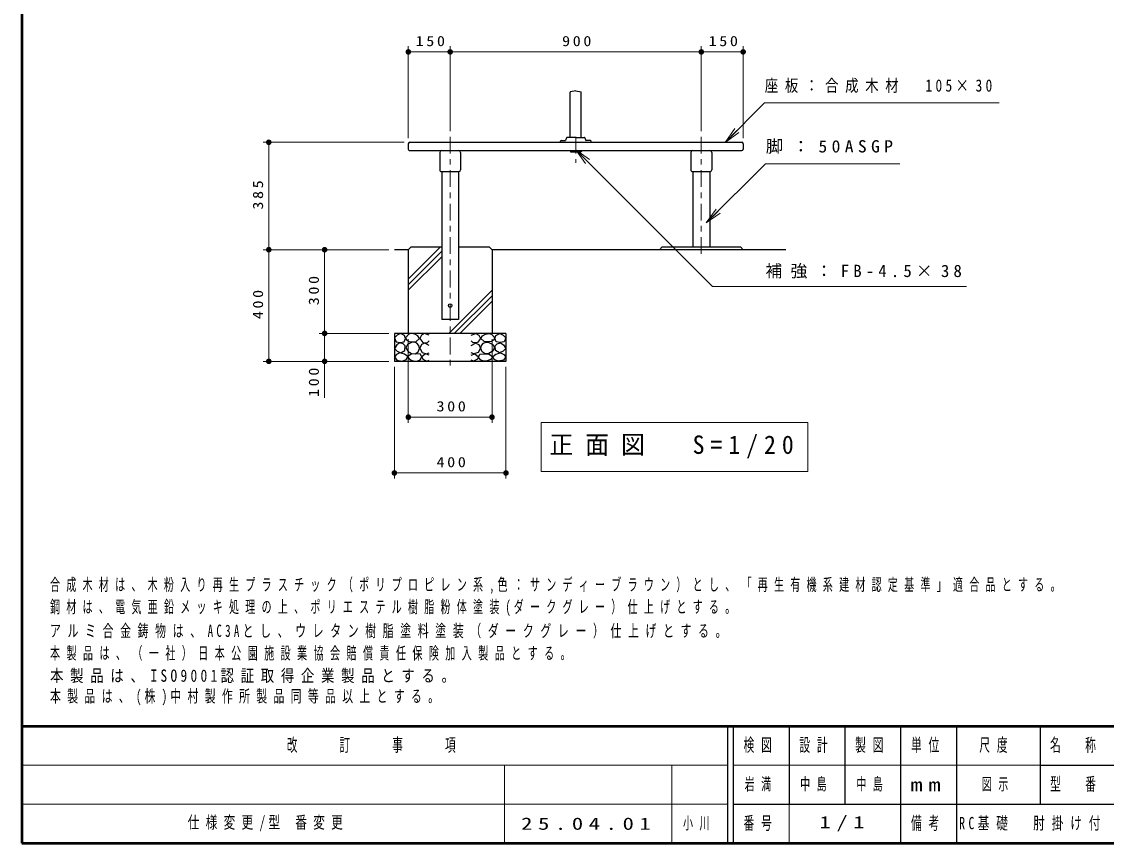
# Model space of a CAD drawing. Units: millimetres on the paper, scale 1:20. Extents: x -365 to 12, y -47 to 257.
# Drawn here: x -365 to -170.6, y 0 to 147.2 of the extents above; entities that cross this region are included whole.
import ezdxf

# ---------------------------------------------------------------- set-up
doc = ezdxf.new("R2010")
doc.units = ezdxf.units.MM
doc.linetypes.add('USER2', pattern=[6, 3, -1, 1, -1])
doc.layers.add('LY_1', color=7, linetype='Continuous', lineweight=25)
doc.layers.add('LY_2', color=7, linetype='Continuous', lineweight=13)
doc.styles.add('ＭＳ ゴシック', font='')
doc.styles.get('ＭＳ ゴシック').set_extended_font_data('MS Gothic')

# ---------------------------------------------------------------- blocks, each defined once
blk = doc.blocks.new('filled_dot')
at = {"color": 0, "linetype": 'Continuous', "lineweight": -2, "const_width": 1.25}
blk.add_lwpolyline([(-0.625, 0, 1), (0.625, 0, 1)], format="xyb", close=True, dxfattribs=at)

msp = doc.modelspace()

# ---------------------------------------------------------------- linework, layer by layer
at = {"layer": 'LY_1', "lineweight": 13}
for p, q in [((-295.717, 126.353), (-295.717, 142.797)), ((-288.217, 127.603), (-288.217, 142.797)), ((-243.217, 127.603), (-243.217, 142.797)), ((-235.717, 126.353), (-235.717, 142.797)), ((-295.717, 141.797), (-288.217, 141.797)), ((-288.217, 141.797), (-243.217, 141.797)), ((-243.217, 141.797), (-235.717, 141.797)), ((-238.955, 125.578), (-237.187, 128.053)), ((-238.955, 125.578), (-236.834, 127.7)), ((-236.48, 127.346), (-238.955, 125.578)), ((-296.467, 125.603), (-321.717, 125.603)), ((-320.717, 106.353), (-320.717, 125.603)), ((-263.95, 121.781), (-265.717, 124.255)), ((-265.717, 124.255), (-263.243, 122.488)), ((-265.717, 124.255), (-263.596, 122.134)), ((-242.328, 111.151), (-240.56, 113.626)), ((-242.328, 111.151), (-240.206, 113.273)), ((-239.853, 112.919), (-242.328, 111.151)), ((-299.217, 106.353), (-321.717, 106.353)), ((-320.717, 86.353), (-320.717, 106.353)), ((-310.717, 91.353), (-310.717, 106.353)), ((-295.718, 100.081), (-289.73, 106.069)), ((-295.717, 101.071), (-289.935, 106.853)), ((-295.717, 99.091), (-289.73, 105.079)), ((-288.465, 91.353), (-280.718, 99.101)), ((-287.475, 91.353), (-280.718, 98.111)), ((-286.485, 91.353), (-280.717, 97.121)), ((-299.217, 91.353), (-311.717, 91.353)), ((-310.717, 79.834), (-310.717, 91.353)), ((-295.717, 90.353), (-295.717, 75.353)), ((-280.717, 90.353), (-280.717, 75.353)), ((-299.217, 86.353), (-321.717, 86.353)), ((-298.217, 85.353), (-298.217, 65.353)), ((-278.217, 85.353), (-278.217, 65.353)), ((-280.717, 76.353), (-295.717, 76.353)), ((-271.905, 75.42), (-271.905, 66.62)), ((-224.105, 75.42), (-271.905, 75.42)), ((-224.105, 66.62), (-224.105, 75.42)), ((-278.217, 66.353), (-298.217, 66.353)), ((-271.905, 66.62), (-224.105, 66.62))]:
    msp.add_line(p, q, dxfattribs=at)
at = {"layer": 'LY_1'}
for p, q in [((-266.717, 126.478), (-266.717, 134.598)), ((-266.717, 126.478), (-266.717, 134.598)), ((-265.717, 134.791), (-266.675, 134.647)), ((-265.717, 134.791), (-266.675, 134.647)), ((-265.717, 134.791), (-264.76, 134.647)), ((-265.717, 134.791), (-264.76, 134.647)), ((-264.717, 126.478), (-264.717, 134.598)), ((-264.717, 126.478), (-264.717, 134.598)), ((-267.355, 126.414), (-267.537, 125.935)), ((-267.355, 126.414), (-267.537, 125.935)), ((-265.717, 126.478), (-267.262, 126.478)), ((-265.717, 126.478), (-267.262, 126.478)), ((-265.717, 126.478), (-264.173, 126.478)), ((-265.717, 126.478), (-264.173, 126.478)), ((-264.08, 126.414), (-263.898, 125.935)), ((-264.08, 126.414), (-263.898, 125.935)), ((-268.467, 125.603), (-268.457, 125.808)), ((-268.467, 125.603), (-268.457, 125.808)), ((-268.467, 125.603), (-262.967, 125.603)), ((-268.467, 125.603), (-262.967, 125.603)), ((-268.357, 125.903), (-267.583, 125.903)), ((-268.357, 125.903), (-267.583, 125.903)), ((-263.078, 125.903), (-263.851, 125.903)), ((-263.078, 125.903), (-263.851, 125.903)), ((-262.967, 125.603), (-262.978, 125.808)), ((-262.967, 125.603), (-262.978, 125.808)), ((-266.667, 124.103), (-266.667, 123.878)), ((-266.667, 123.878), (-264.767, 123.878)), ((-264.767, 124.103), (-264.767, 123.878))]:
    msp.add_line(p, q, dxfattribs=at)
at = {"layer": 'LY_1', "linetype": 'USER2', "lineweight": 13}
for p, q in [((-288.217, 126.603), (-288.217, 85.353)), ((-265.717, 126.603), (-265.717, 121.908)), ((-243.217, 126.603), (-243.217, 105.353))]:
    msp.add_line(p, q, dxfattribs=at)
at = {"layer": 'LY_1', "color": 4}
for p, q in [((-295.717, 125.353), (-295.717, 124.353)), ((-295.467, 125.603), (-235.967, 125.603)), ((-235.717, 125.353), (-235.717, 124.353)), ((-295.467, 124.103), (-235.967, 124.103)), ((-290.092, 123.783), (-290.092, 120.673)), ((-286.342, 123.783), (-286.342, 120.673)), ((-245.092, 123.783), (-245.092, 120.673)), ((-241.342, 123.783), (-241.342, 120.673)), ((-289.772, 120.353), (-286.662, 120.353)), ((-289.73, 120.353), (-289.73, 93.853)), ((-286.705, 120.353), (-286.705, 93.853)), ((-244.772, 120.353), (-241.662, 120.353)), ((-244.73, 120.353), (-244.73, 106.853)), ((-241.705, 120.353), (-241.705, 106.853)), ((-295.717, 106.353), (-298.217, 106.353)), ((-295.717, 106.353), (-295.217, 106.853)), ((-295.717, 106.353), (-295.717, 91.353)), ((-295.217, 106.853), (-289.73, 106.853)), ((-286.705, 106.853), (-281.217, 106.853)), ((-281.217, 106.853), (-280.717, 106.353)), ((-228.066, 106.353), (-280.717, 106.353)), ((-280.717, 106.353), (-280.717, 91.353)), ((-250.717, 106.353), (-250.217, 106.853)), ((-250.217, 106.853), (-236.217, 106.853)), ((-236.217, 106.853), (-235.717, 106.353)), ((-286.705, 93.853), (-289.73, 93.853)), ((-298.217, 91.353), (-298.217, 86.353)), ((-278.217, 91.353), (-298.217, 91.353)), ((-278.217, 91.353), (-278.217, 86.353)), ((-278.217, 86.353), (-298.217, 86.353))]:
    msp.add_line(p, q, dxfattribs=at)
at = {"layer": 'LY_1', "lineweight": 13}
for points in [[(-238.955, 125.578), (-231.884, 132.649), (-189.842, 132.649)], [(-265.717, 124.255), (-241.234, 99.772), (-195.721, 99.772)], [(-242.328, 111.151), (-231.721, 121.758), (-207.671, 121.758)]]:
    msp.add_lwpolyline(points, dxfattribs=at)
at = {"layer": 'LY_1'}
for points in [[(-297.095, 91.323), (-297.729, 91.022), (-298.204, 90.547), (-297.903, 89.85), (-297.174, 89.707), (-296.477, 89.866), (-296.224, 90.452), (-296.414, 90.959)], [(-297.222, 89.676), (-297.76, 89.327), (-298.204, 88.646), (-297.697, 88.186), (-297.032, 87.87), (-296.335, 88.313), (-296.255, 89.153), (-296.663, 89.515)], [(-295.124, 91.328), (-295.651, 91.193), (-296.232, 90.557), (-296.002, 90.138), (-295.545, 89.901), (-295.029, 89.828), (-294.286, 89.895), (-293.718, 90.436), (-294.002, 90.936), (-294.535, 91.246)], [(-295.759, 88.111), (-295.138, 87.766), (-294.462, 87.719), (-293.948, 88.081), (-293.705, 88.679), (-293.816, 89.216), (-294.164, 89.625), (-294.63, 89.789), (-295.164, 89.733), (-295.854, 89.364), (-296.151, 88.787)], [(-280.676, 88.111), (-281.297, 87.766), (-281.973, 87.719), (-282.487, 88.081), (-282.73, 88.679), (-282.619, 89.216), (-282.271, 89.625), (-281.805, 89.789), (-281.271, 89.733), (-280.581, 89.364), (-280.284, 88.787)], [(-281.311, 91.328), (-280.784, 91.193), (-280.203, 90.557), (-280.433, 90.138), (-280.89, 89.901), (-281.406, 89.828), (-282.149, 89.895), (-282.717, 90.436), (-282.433, 90.936), (-281.899, 91.246)], [(-279.34, 91.323), (-278.706, 91.022), (-278.231, 90.547), (-278.532, 89.85), (-279.261, 89.707), (-279.958, 89.866), (-280.211, 90.452), (-280.021, 90.959)], [(-279.213, 89.676), (-278.675, 89.327), (-278.231, 88.646), (-278.738, 88.186), (-279.403, 87.87), (-280.1, 88.313), (-280.18, 89.153), (-279.772, 89.515)], [(-297.263, 87.879), (-297.831, 87.56), (-298.169, 87.137), (-297.766, 86.571), (-296.823, 86.368), (-296.107, 86.687), (-295.834, 87.192), (-296.373, 87.648)], [(-294.408, 87.672), (-295.191, 87.631), (-295.854, 87.158), (-295.421, 86.699), (-294.732, 86.388), (-294.167, 86.38), (-293.624, 86.604), (-293.286, 87.131), (-293.543, 87.618)], [(-282.027, 87.672), (-281.244, 87.631), (-280.581, 87.158), (-281.014, 86.699), (-281.703, 86.388), (-282.268, 86.38), (-282.811, 86.604), (-283.149, 87.131), (-282.892, 87.618)], [(-279.172, 87.879), (-278.604, 87.56), (-278.266, 87.137), (-278.669, 86.571), (-279.612, 86.368), (-280.328, 86.687), (-280.601, 87.192), (-280.062, 87.648)]]:
    msp.add_lwpolyline(points, close=True, dxfattribs=at)
for points in [[(-291.967, 91.018), (-292.823, 91.335), (-293.362, 91.066), (-293.678, 90.464), (-293.092, 89.703), (-292.316, 89.64), (-291.967, 90.036)], [(-291.983, 89.212), (-292.744, 89.608), (-293.377, 89.355), (-293.678, 88.705), (-293.235, 87.929), (-292.474, 87.691), (-291.983, 87.897)], [(-284.468, 91.018), (-283.612, 91.335), (-283.073, 91.066), (-282.757, 90.464), (-283.343, 89.703), (-284.119, 89.64), (-284.468, 90.036)], [(-284.452, 89.212), (-283.691, 89.608), (-283.058, 89.355), (-282.757, 88.705), (-283.2, 87.929), (-283.961, 87.691), (-284.452, 87.897)], [(-291.967, 87.485), (-292.633, 87.691), (-293.282, 87.137), (-293.108, 86.741), (-292.379, 86.376), (-291.967, 86.535)], [(-284.468, 87.485), (-283.802, 87.691), (-283.153, 87.137), (-283.327, 86.741), (-284.056, 86.376), (-284.468, 86.535)]]:
    msp.add_lwpolyline(points, dxfattribs=at)
at = {"layer": 'LY_1', "color": 4}
msp.add_circle((-288.217, 96.353), 0.325, dxfattribs=at)
at = {"layer": 'LY_1'}
for centre, radius, start, end in [((-266.667, 134.598), 0.05, 98.53077, 180), ((-266.667, 134.598), 0.05, 98.53077, 180), ((-264.767, 134.598), 0.05, 0, 81.46923), ((-264.767, 134.598), 0.05, 0, 81.46923), ((-267.262, 126.378), 0.1, 90, 159.20314), ((-267.262, 126.378), 0.1, 90, 159.20314), ((-264.173, 126.378), 0.1, 20.79686, 90), ((-264.173, 126.378), 0.1, 20.79686, 90), ((-268.357, 125.803), 0.1, 90, 177), ((-268.357, 125.803), 0.1, 90, 177), ((-267.583, 125.953), 0.05, 270, 339.20314), ((-267.583, 125.953), 0.05, 270, 339.20314), ((-263.851, 125.953), 0.05, 200.79686, 270), ((-263.851, 125.953), 0.05, 200.79686, 270), ((-263.078, 125.803), 0.1, 3, 90), ((-263.078, 125.803), 0.1, 3, 90)]:
    msp.add_arc(centre, radius, start, end, dxfattribs=at)
at = {"layer": 'LY_1', "color": 4}
for centre, radius, start, end in [((-295.467, 125.353), 0.25, 89.99998, 179.99996), ((-235.967, 125.353), 0.25, 0, 89.99998), ((-295.467, 124.353), 0.25, 179.99998, 270.00003), ((-289.772, 123.783), 0.32, 89.99998, 179.99996), ((-286.662, 123.783), 0.32, 0, 89.99998), ((-244.772, 123.783), 0.32, 89.99998, 179.99996), ((-241.662, 123.783), 0.32, 0, 89.99998), ((-235.967, 124.353), 0.25, 270.00002, 0), ((-289.772, 120.673), 0.32, 179.99998, 270.00003), ((-286.662, 120.673), 0.32, 270.00002, 0), ((-244.772, 120.673), 0.32, 179.99998, 270.00003), ((-241.662, 120.673), 0.32, 270.00002, 0)]:
    msp.add_arc(centre, radius, start, end, dxfattribs=at)
at = {"layer": 'LY_2', "lineweight": 50}
for p, q in [((-365, 257), (-365, 0)), ((-365, 21), (0, 21)), ((-365, 0), (0, 0))]:
    msp.add_line(p, q, dxfattribs=at)
at = {"layer": 'LY_2', "color": 211, "lineweight": 25}
for p, q in [((-238.5, 21), (-238.5, 0)), ((-237.5, 21), (-237.5, 0)), ((-227.5, 21), (-227.5, 7)), ((-217.5, 21), (-217.5, 7)), ((-207.5, 21), (-207.5, 0)), ((-197.5, 21), (-197.5, 7)), ((-182.5, 21), (-182.5, 7)), ((-182.5, 14), (-70, 14)), ((-237.5, 7), (0, 7))]:
    msp.add_line(p, q, dxfattribs=at)
at = {"layer": 'LY_2'}
for p, q in [((-365, 14), (-238.5, 14)), ((-278.5, 14), (-278.5, 0)), ((-248.5, 14), (-248.5, 0)), ((-237.5, 14), (-182.5, 14)), ((-365, 7), (-238.5, 7)), ((-227.5, 7), (-227.5, 0))]:
    msp.add_line(p, q, dxfattribs=at)
at = {"layer": 'LY_2', "lineweight": 25}
msp.add_line((-197.5, 7), (-197.5, 0), dxfattribs=at)

# ---------------------------------------------------------------- block references
at = {"layer": 'LY_1', "lineweight": 13, "xscale": 0.4, "yscale": 0.4}
for p in [(-295.717, 141.797), (-243.217, 141.797), (-295.717, 76.353), (-298.217, 66.353)]:
    msp.add_blockref('filled_dot', p, dxfattribs=at)
for p, rotation in [((-288.217, 141.797), 180), ((-243.217, 141.797), 180), ((-235.717, 141.797), 180), ((-320.717, 125.603), 270), ((-320.717, 106.353), 270), ((-310.717, 106.353), 270), ((-310.717, 91.353), 270), ((-320.717, 86.353), 90), ((-310.717, 86.353), 90), ((-280.717, 76.353), 180), ((-278.217, 66.353), 180)]:
    msp.add_blockref('filled_dot', p, dxfattribs=dict(at, rotation=rotation))

# ---------------------------------------------------------------- texts
at = {"layer": 'LY_1', "style": 'ＭＳ ゴシック'}
for s, insert, char_height, attachment_point in [('\\T1.33;\\W1.15;150', (-291.546, 142.797), 1.833, 8), ('\\T1.33;\\W1.15;900', (-265.301, 142.797), 1.833, 8), ('\\T1.33;\\W1.15;150', (-239.046, 142.797), 1.833, 8), ('\\T1.5;\\W0.8;座板：合成木材\u3000105×30', (-231.842, 135.649), 2.199, 4), ('\\T1.5;\\W1.05;脚：50ASGP', (-231.671, 124.758), 2.199, 4), ('\\T1.5;補強：FB-4.5×38', (-231.721, 102.422), 2.199, 4), ('\\T1.33;\\W1.15;300', (-287.801, 77.353), 1.833, 8), ('\\T1.5;\\W0.95;正面図\u3000S=1/20', (-248.005, 71.02), 3.299, 5), ('\\T1.33;\\W1.15;400', (-287.801, 67.353), 1.833, 8), ('\\T1.62;\\W0.6;合成木材は、木粉入り再生プラスチック（ポリプロピレン系,色：サンディーブラウン）とし、「再生有機系建材認定基準」適合品とする。', (-359.922, 44.696), 2.199, 7), ('\\T1.62;\\W0.6;鋼材は、電気亜鉛メッキ処理の上、ポリエステル樹脂粉体塗装(ダークグレー）仕上げとする。', (-359.922, 40.696), 2.199, 7), ('\\T1.61;\\W0.65;アルミ合金鋳物は、AC3Aとし、ウレタン樹脂塗料塗装（ダークグレー）仕上げとする。', (-359.922, 36.696), 2.199, 7), ('\\T1.64;\\W0.6;本製品は、（一社）日本公園施設業協会賠償責任保険加入製品とする。', (-359.922, 32.696), 2.199, 7), ('\\T1.5;\\W0.8;本製品は、ISO9001認証取得企業製品とする。', (-359.922, 28.696), 2.199, 7), ('\\T1.58;\\W0.65;本製品は、(株)中村製作所製品同等品以上とする。', (-359.922, 24.696), 2.199, 7), ('\\T1.64;\\W0.6;岩満', (-232.5, 10.5), 2.199, 5), ('\\T1.64;\\W0.6;中島', (-225.5, 10.5), 2.199, 4), ('\\T1.64;\\W0.6;中島', (-212.5, 10.5), 2.199, 5), ('\\T1.64;\\W0.6;図示', (-190, 10.5), 2.199, 5), ('\\T1.53;\\W0.7;仕様変更/型\\~番変更', (-335.25, 3.5), 2.199, 4), ('\\T1.5;\\W1.35;25.04.01', (-275.5, 3.5), 2.199, 4), ('\\T1.64;\\W0.6;小川', (-246.5, 3.5), 2.199, 4), ('\\T1.5;\\W1.35;1/1', (-217.5, 3.5), 2.199, 5), ('\\T1.58;\\W0.7;RC基礎\u3000肘掛け付', (-197, 3.5), 2.199, 4)]:
    msp.add_mtext(s, dxfattribs=dict(at, insert=insert, char_height=char_height, attachment_point=attachment_point))
at = {"layer": 'LY_1', "char_height": 1.833, "attachment_point": 8, "rotation": 90, "style": 'ＭＳ ゴシック'}
for s, insert in [('\\T1.33;\\W1.15;385', (-321.717, 116.395)), ('\\T1.33;\\W1.15;300', (-311.717, 99.27)), ('\\T1.33;\\W1.15;400', (-321.717, 96.77)), ('\\T1.33;\\W1.15;100', (-311.717, 82.834))]:
    msp.add_mtext(s, dxfattribs=dict(at, insert=insert))
at = {"layer": 'LY_2', "color": 4, "char_height": 2.346, "attachment_point": 5, "style": 'ＭＳ ゴシック'}
for s, insert in [('\\T1.64;\\W0.6;改\u3000\u3000訂\u3000\u3000事\u3000\u3000項', (-301.75, 17.5)), ('\\T1.64;\\W0.6;検図', (-232.5, 17.5)), ('\\T1.64;\\W0.6;設計', (-222.5, 17.5)), ('\\T1.64;\\W0.6;製図', (-212.5, 17.5)), ('\\T1.64;\\W0.6;単位', (-202.5, 17.5)), ('\\T1.64;\\W0.6;尺度', (-190.25, 17.5)), ('\\T1.64;\\W0.6;名\u3000称', (-176, 17.5)), ('\\T1.64;\\W0.6;型\u3000番', (-176, 10.5)), ('\\T1.5;\\W1.35;mm', (-202.5, 10.5)), ('\\T1.64;\\W0.6;番号', (-232.5, 3.5)), ('\\T1.64;\\W0.6;備考', (-202.5, 3.5))]:
    msp.add_mtext(s, dxfattribs=dict(at, insert=insert))

doc.saveas('drawing.dxf')
